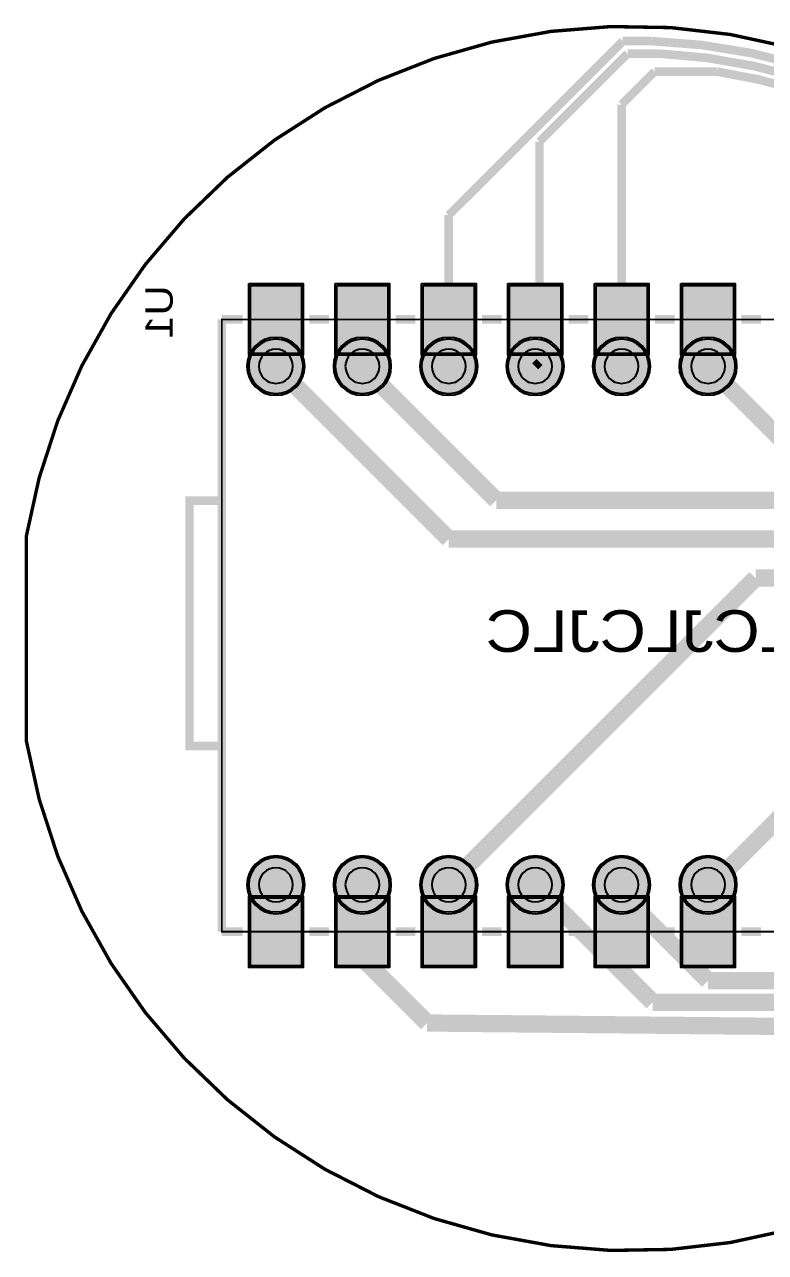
# Model space of a CAD drawing. Header units: millimetres. Extents: x -49.3 to 49.3, y -18 to 21.4.
# Drawn here: x -49.3 to -27.52, y -18.05 to 18.05 of the extents above; entities that cross this region are included whole.
import ezdxf
from ezdxf.enums import TextEntityAlignment as Align

# ---------------------------------------------------------------- set-up
doc = ezdxf.new("R2010")
doc.units = ezdxf.units.MM
doc.header["$MEASUREMENT"] = 0
for name, color, linetype, true_color in [('Board-Outline-Layer', 7, 'Continuous', 0xff00ff), ('Bottom-Layer', 7, 'Continuous', 0x0000ff), ('Bottom-Paste-Mask-Layer', 7, 'Continuous', 0x800000), ('Bottom-Silkscreen-Layer', 7, 'Continuous', 0x66cc33), ('Bottom-Solder-Mask-Layer', 7, 'Continuous', 0xaa00ff), ('Component-Shape-Layer', 7, 'Continuous', 0x00cccc), ('Hole-Layer', 7, 'Continuous', 0x222222), ('Multi-Layer', 7, 'Continuous', 0xc0c0c0), ('Top-Layer', 7, 'Continuous', 0xff0000), ('Top-Paste-Mask-Layer', 7, 'Continuous', 0x808080), ('Top-Solder-Mask-Layer', 7, 'Continuous', 0x800080)]:
    doc.layers.add(name, color=color, linetype=linetype, true_color=true_color)
doc.styles.get("Standard").update_dxf_attribs({"font": 'arial.ttf'})

msp = doc.modelspace()

# ---------------------------------------------------------------- hatches: boundary and pattern name
at = {"layer": 'Bottom-Layer'}
for points in [[(-42.66, 10.381), (-41.16, 10.381), (-41.16, 8.381), (-42.66, 8.381)], [(-40.12, 10.381), (-38.62, 10.381), (-38.62, 8.381), (-40.12, 8.381)], [(-37.58, 10.381), (-36.08, 10.381), (-36.08, 8.381), (-37.58, 8.381)], [(-35.04, 10.381), (-33.54, 10.381), (-33.54, 8.381), (-35.04, 8.381)], [(-32.5, 10.381), (-31, 10.381), (-31, 8.381), (-32.5, 8.381)], [(-29.96, 10.381), (-28.46, 10.381), (-28.46, 8.381), (-29.96, 8.381)], [(-42.71, 8.001, 1), (-41.11, 8.001, 1)], [(-40.17, 8.001, 1), (-38.57, 8.001, 1)], [(-37.63, 8.001, 1), (-36.03, 8.001, 1)], [(-35.09, 8.001, 1), (-33.49, 8.001, 1)], [(-32.55, 8.001, 1), (-30.95, 8.001, 1)], [(-30.01, 8.001, 1), (-28.41, 8.001, 1)], [(-42.71, -7.239, 1), (-41.11, -7.239, 1)], [(-40.17, -7.239, 1), (-38.57, -7.239, 1)], [(-37.63, -7.239, 1), (-36.03, -7.239, 1)], [(-35.09, -7.239, 1), (-33.49, -7.239, 1)], [(-32.55, -7.239, 1), (-30.95, -7.239, 1)], [(-30.01, -7.239, 1), (-28.41, -7.239, 1)], [(-42.66, -7.619), (-41.16, -7.619), (-41.16, -9.619), (-42.66, -9.619)], [(-40.12, -7.619), (-38.62, -7.619), (-38.62, -9.619), (-40.12, -9.619)], [(-37.58, -7.619), (-36.08, -7.619), (-36.08, -9.619), (-37.58, -9.619)], [(-35.04, -7.619), (-33.54, -7.619), (-33.54, -9.619), (-35.04, -9.619)], [(-32.5, -7.619), (-31, -7.619), (-31, -9.619), (-32.5, -9.619)], [(-29.96, -7.619), (-28.46, -7.619), (-28.46, -9.619), (-29.96, -9.619)]]:
    msp.add_hatch(color=256, dxfattribs=at).paths.add_polyline_path(points)
at = {"layer": 'Bottom-Paste-Mask-Layer'}
for points in [[(-42.66, 10.381), (-41.16, 10.381), (-41.16, 8.381), (-42.66, 8.381)], [(-40.12, 10.381), (-38.62, 10.381), (-38.62, 8.381), (-40.12, 8.381)], [(-37.58, 10.381), (-36.08, 10.381), (-36.08, 8.381), (-37.58, 8.381)], [(-35.04, 10.381), (-33.54, 10.381), (-33.54, 8.381), (-35.04, 8.381)], [(-32.5, 10.381), (-31, 10.381), (-31, 8.381), (-32.5, 8.381)], [(-29.96, 10.381), (-28.46, 10.381), (-28.46, 8.381), (-29.96, 8.381)], [(-42.71, 8.001, 1), (-41.11, 8.001, 1)], [(-40.17, 8.001, 1), (-38.57, 8.001, 1)], [(-37.63, 8.001, 1), (-36.03, 8.001, 1)], [(-35.09, 8.001, 1), (-33.49, 8.001, 1)], [(-32.55, 8.001, 1), (-30.95, 8.001, 1)], [(-30.01, 8.001, 1), (-28.41, 8.001, 1)], [(-42.71, -7.239, 1), (-41.11, -7.239, 1)], [(-40.17, -7.239, 1), (-38.57, -7.239, 1)], [(-37.63, -7.239, 1), (-36.03, -7.239, 1)], [(-35.09, -7.239, 1), (-33.49, -7.239, 1)], [(-32.55, -7.239, 1), (-30.95, -7.239, 1)], [(-30.01, -7.239, 1), (-28.41, -7.239, 1)], [(-42.66, -7.619), (-41.16, -7.619), (-41.16, -9.619), (-42.66, -9.619)], [(-40.12, -7.619), (-38.62, -7.619), (-38.62, -9.619), (-40.12, -9.619)], [(-37.58, -7.619), (-36.08, -7.619), (-36.08, -9.619), (-37.58, -9.619)], [(-35.04, -7.619), (-33.54, -7.619), (-33.54, -9.619), (-35.04, -9.619)], [(-32.5, -7.619), (-31, -7.619), (-31, -9.619), (-32.5, -9.619)], [(-29.96, -7.619), (-28.46, -7.619), (-28.46, -9.619), (-29.96, -9.619)]]:
    msp.add_hatch(color=256, dxfattribs=at).paths.add_polyline_path(points)
at = {"layer": 'Bottom-Solder-Mask-Layer'}
for points in [[(-42.711, 10.432), (-41.109, 10.432), (-41.109, 8.33), (-42.711, 8.33)], [(-40.171, 10.432), (-38.569, 10.432), (-38.569, 8.33), (-40.171, 8.33)], [(-37.631, 10.432), (-36.029, 10.432), (-36.029, 8.33), (-37.631, 8.33)], [(-35.091, 10.432), (-33.489, 10.432), (-33.489, 8.33), (-35.091, 8.33)], [(-32.551, 10.432), (-30.949, 10.432), (-30.949, 8.33), (-32.551, 8.33)], [(-30.011, 10.432), (-28.409, 10.432), (-28.409, 8.33), (-30.011, 8.33)], [(-42.761, 8.001, 1), (-41.059, 8.001, 1)], [(-40.221, 8.001, 1), (-38.519, 8.001, 1)], [(-37.681, 8.001, 1), (-35.979, 8.001, 1)], [(-35.141, 8.001, 1), (-33.439, 8.001, 1)], [(-32.601, 8.001, 1), (-30.899, 8.001, 1)], [(-30.061, 8.001, 1), (-28.359, 8.001, 1)], [(-42.761, -7.239, 1), (-41.059, -7.239, 1)], [(-40.221, -7.239, 1), (-38.519, -7.239, 1)], [(-37.681, -7.239, 1), (-35.979, -7.239, 1)], [(-35.141, -7.239, 1), (-33.439, -7.239, 1)], [(-32.601, -7.239, 1), (-30.899, -7.239, 1)], [(-30.061, -7.239, 1), (-28.359, -7.239, 1)], [(-42.711, -7.568), (-41.109, -7.568), (-41.109, -9.67), (-42.711, -9.67)], [(-40.171, -7.568), (-38.569, -7.568), (-38.569, -9.67), (-40.171, -9.67)], [(-37.631, -7.568), (-36.029, -7.568), (-36.029, -9.67), (-37.631, -9.67)], [(-35.091, -7.568), (-33.489, -7.568), (-33.489, -9.67), (-35.091, -9.67)], [(-32.551, -7.568), (-30.949, -7.568), (-30.949, -9.67), (-32.551, -9.67)], [(-30.011, -7.568), (-28.409, -7.568), (-28.409, -9.67), (-30.011, -9.67)]]:
    msp.add_hatch(color=256, dxfattribs=at).paths.add_polyline_path(points)
at = {"layer": 'Hole-Layer'}
for points in [[(-42.41, 8.001, 1), (-41.41, 8.001, 1)], [(-39.87, 8.001, 1), (-38.87, 8.001, 1)], [(-37.33, 8.001, 1), (-36.33, 8.001, 1)], [(-34.79, 8.001, 1), (-33.79, 8.001, 1)], [(-32.25, 8.001, 1), (-31.25, 8.001, 1)], [(-29.71, 8.001, 1), (-28.71, 8.001, 1)], [(-42.41, -7.239, 1), (-41.41, -7.239, 1)], [(-39.87, -7.239, 1), (-38.87, -7.239, 1)], [(-37.33, -7.239, 1), (-36.33, -7.239, 1)], [(-34.79, -7.239, 1), (-33.79, -7.239, 1)], [(-32.25, -7.239, 1), (-31.25, -7.239, 1)], [(-29.71, -7.239, 1), (-28.71, -7.239, 1)]]:
    msp.add_hatch(color=256, dxfattribs=at).paths.add_polyline_path(points)
at = {"layer": 'Multi-Layer'}
for points in [[(-42.71, 8.001, 1), (-41.11, 8.001, 1)], [(-42.71, 8.001, 1), (-41.11, 8.001, 1)], [(-42.71, 8.001, 1), (-41.11, 8.001, 1)], [(-40.17, 8.001, 1), (-38.57, 8.001, 1)], [(-40.17, 8.001, 1), (-38.57, 8.001, 1)], [(-40.17, 8.001, 1), (-38.57, 8.001, 1)], [(-37.63, 8.001, 1), (-36.03, 8.001, 1)], [(-37.63, 8.001, 1), (-36.03, 8.001, 1)], [(-37.63, 8.001, 1), (-36.03, 8.001, 1)], [(-35.09, 8.001, 1), (-33.49, 8.001, 1)], [(-35.09, 8.001, 1), (-33.49, 8.001, 1)], [(-35.09, 8.001, 1), (-33.49, 8.001, 1)], [(-32.55, 8.001, 1), (-30.95, 8.001, 1)], [(-32.55, 8.001, 1), (-30.95, 8.001, 1)], [(-32.55, 8.001, 1), (-30.95, 8.001, 1)], [(-30.01, 8.001, 1), (-28.41, 8.001, 1)], [(-30.01, 8.001, 1), (-28.41, 8.001, 1)], [(-30.01, 8.001, 1), (-28.41, 8.001, 1)], [(-42.71, -7.239, 1), (-41.11, -7.239, 1)], [(-42.71, -7.239, 1), (-41.11, -7.239, 1)], [(-42.71, -7.239, 1), (-41.11, -7.239, 1)], [(-40.17, -7.239, 1), (-38.57, -7.239, 1)], [(-40.17, -7.239, 1), (-38.57, -7.239, 1)], [(-40.17, -7.239, 1), (-38.57, -7.239, 1)], [(-37.63, -7.239, 1), (-36.03, -7.239, 1)], [(-37.63, -7.239, 1), (-36.03, -7.239, 1)], [(-37.63, -7.239, 1), (-36.03, -7.239, 1)], [(-35.09, -7.239, 1), (-33.49, -7.239, 1)], [(-35.09, -7.239, 1), (-33.49, -7.239, 1)], [(-35.09, -7.239, 1), (-33.49, -7.239, 1)], [(-32.55, -7.239, 1), (-30.95, -7.239, 1)], [(-32.55, -7.239, 1), (-30.95, -7.239, 1)], [(-32.55, -7.239, 1), (-30.95, -7.239, 1)], [(-30.01, -7.239, 1), (-28.41, -7.239, 1)], [(-30.01, -7.239, 1), (-28.41, -7.239, 1)], [(-30.01, -7.239, 1), (-28.41, -7.239, 1)]]:
    msp.add_hatch(color=256, dxfattribs=at).paths.add_polyline_path(points)
at = {"layer": 'Top-Layer'}
for points in [[(-42.71, 8.001, 1), (-41.11, 8.001, 1)], [(-40.17, 8.001, 1), (-38.57, 8.001, 1)], [(-37.63, 8.001, 1), (-36.03, 8.001, 1)], [(-35.09, 8.001, 1), (-33.49, 8.001, 1)], [(-32.55, 8.001, 1), (-30.95, 8.001, 1)], [(-30.01, 8.001, 1), (-28.41, 8.001, 1)], [(-42.71, -7.239, 1), (-41.11, -7.239, 1)], [(-40.17, -7.239, 1), (-38.57, -7.239, 1)], [(-37.63, -7.239, 1), (-36.03, -7.239, 1)], [(-35.09, -7.239, 1), (-33.49, -7.239, 1)], [(-32.55, -7.239, 1), (-30.95, -7.239, 1)], [(-30.01, -7.239, 1), (-28.41, -7.239, 1)]]:
    msp.add_hatch(color=256, dxfattribs=at).paths.add_polyline_path(points)
at = {"layer": 'Top-Paste-Mask-Layer'}
for points in [[(-42.71, 8.001, 1), (-41.11, 8.001, 1)], [(-40.17, 8.001, 1), (-38.57, 8.001, 1)], [(-37.63, 8.001, 1), (-36.03, 8.001, 1)], [(-35.09, 8.001, 1), (-33.49, 8.001, 1)], [(-32.55, 8.001, 1), (-30.95, 8.001, 1)], [(-30.01, 8.001, 1), (-28.41, 8.001, 1)], [(-42.71, -7.239, 1), (-41.11, -7.239, 1)], [(-40.17, -7.239, 1), (-38.57, -7.239, 1)], [(-37.63, -7.239, 1), (-36.03, -7.239, 1)], [(-35.09, -7.239, 1), (-33.49, -7.239, 1)], [(-32.55, -7.239, 1), (-30.95, -7.239, 1)], [(-30.01, -7.239, 1), (-28.41, -7.239, 1)]]:
    msp.add_hatch(color=256, dxfattribs=at).paths.add_polyline_path(points)
at = {"layer": 'Top-Solder-Mask-Layer'}
for points in [[(-42.761, 8.001, 1), (-41.059, 8.001, 1)], [(-40.221, 8.001, 1), (-38.519, 8.001, 1)], [(-37.681, 8.001, 1), (-35.979, 8.001, 1)], [(-35.141, 8.001, 1), (-33.439, 8.001, 1)], [(-32.601, 8.001, 1), (-30.899, 8.001, 1)], [(-30.061, 8.001, 1), (-28.359, 8.001, 1)], [(-42.761, -7.239, 1), (-41.059, -7.239, 1)], [(-40.221, -7.239, 1), (-38.519, -7.239, 1)], [(-37.681, -7.239, 1), (-35.979, -7.239, 1)], [(-35.141, -7.239, 1), (-33.439, -7.239, 1)], [(-32.601, -7.239, 1), (-30.899, -7.239, 1)], [(-30.061, -7.239, 1), (-28.359, -7.239, 1)]]:
    msp.add_hatch(color=256, dxfattribs=at).paths.add_polyline_path(points)

# ---------------------------------------------------------------- linework, layer by layer
at = {"layer": 'Board-Outline-Layer', "const_width": 0.1}
for points in [[(-23.537, 16.143, 0.502), (-49.248, 3)], [(-49.248, -3, 0.502), (-23.537, -16.143)]]:
    msp.add_lwpolyline(points, format="xyb", dxfattribs=at)
msp.add_lwpolyline([(-49.248, 3), (-49.248, -3)], dxfattribs=at)
at = {"layer": 'Bottom-Layer'}
for points in [[(-42.66, 10.381), (-41.16, 10.381), (-41.16, 8.381), (-42.66, 8.381)], [(-40.12, 10.381), (-38.62, 10.381), (-38.62, 8.381), (-40.12, 8.381)], [(-37.58, 10.381), (-36.08, 10.381), (-36.08, 8.381), (-37.58, 8.381)], [(-35.04, 10.381), (-33.54, 10.381), (-33.54, 8.381), (-35.04, 8.381)], [(-32.5, 10.381), (-31, 10.381), (-31, 8.381), (-32.5, 8.381)], [(-29.96, 10.381), (-28.46, 10.381), (-28.46, 8.381), (-29.96, 8.381)], [(-42.66, -7.619), (-41.16, -7.619), (-41.16, -9.619), (-42.66, -9.619)], [(-40.12, -7.619), (-38.62, -7.619), (-38.62, -9.619), (-40.12, -9.619)], [(-37.58, -7.619), (-36.08, -7.619), (-36.08, -9.619), (-37.58, -9.619)], [(-35.04, -7.619), (-33.54, -7.619), (-33.54, -9.619), (-35.04, -9.619)], [(-32.5, -7.619), (-31, -7.619), (-31, -9.619), (-32.5, -9.619)], [(-29.96, -7.619), (-28.46, -7.619), (-28.46, -9.619), (-29.96, -9.619)]]:
    msp.add_lwpolyline(points, close=True, dxfattribs=at)
for points in [[(-42.71, 8.001, 1), (-41.11, 8.001), (-41.11, 8.001, 1), (-42.71, 8.001)], [(-40.17, 8.001, 1), (-38.57, 8.001), (-38.57, 8.001, 1), (-40.17, 8.001)], [(-37.63, 8.001, 1), (-36.03, 8.001), (-36.03, 8.001, 1), (-37.63, 8.001)], [(-35.09, 8.001, 1), (-33.49, 8.001), (-33.49, 8.001, 1), (-35.09, 8.001)], [(-32.55, 8.001, 1), (-30.95, 8.001), (-30.95, 8.001, 1), (-32.55, 8.001)], [(-42.71, -7.239, 1), (-41.11, -7.239), (-41.11, -7.239, 1), (-42.71, -7.239)], [(-40.17, -7.239, 1), (-38.57, -7.239), (-38.57, -7.239, 1), (-40.17, -7.239)], [(-37.63, -7.239, 1), (-36.03, -7.239), (-36.03, -7.239, 1), (-37.63, -7.239)], [(-35.09, -7.239, 1), (-33.49, -7.239), (-33.49, -7.239, 1), (-35.09, -7.239)], [(-32.55, -7.239, 1), (-30.95, -7.239), (-30.95, -7.239, 1), (-32.55, -7.239)]]:
    msp.add_lwpolyline(points, format="xyb", dxfattribs=at)
for points in [[(-30.01, 8.001, 1), (-28.41, 8.001, 1)], [(-30.01, -7.239, 1), (-28.41, -7.239, 1)]]:
    msp.add_lwpolyline(points, format="xyb", close=True, dxfattribs=at)
at = {"layer": 'Bottom-Layer', "const_width": 0.508}
msp.add_lwpolyline([(-29.21, 8.001), (-14.732, -6.477)], dxfattribs=at)
at = {"layer": 'Bottom-Paste-Mask-Layer'}
for points in [[(-42.66, 10.381), (-41.16, 10.381), (-41.16, 8.381), (-42.66, 8.381)], [(-40.12, 10.381), (-38.62, 10.381), (-38.62, 8.381), (-40.12, 8.381)], [(-37.58, 10.381), (-36.08, 10.381), (-36.08, 8.381), (-37.58, 8.381)], [(-35.04, 10.381), (-33.54, 10.381), (-33.54, 8.381), (-35.04, 8.381)], [(-32.5, 10.381), (-31, 10.381), (-31, 8.381), (-32.5, 8.381)], [(-29.96, 10.381), (-28.46, 10.381), (-28.46, 8.381), (-29.96, 8.381)], [(-42.66, -7.619), (-41.16, -7.619), (-41.16, -9.619), (-42.66, -9.619)], [(-40.12, -7.619), (-38.62, -7.619), (-38.62, -9.619), (-40.12, -9.619)], [(-37.58, -7.619), (-36.08, -7.619), (-36.08, -9.619), (-37.58, -9.619)], [(-35.04, -7.619), (-33.54, -7.619), (-33.54, -9.619), (-35.04, -9.619)], [(-32.5, -7.619), (-31, -7.619), (-31, -9.619), (-32.5, -9.619)], [(-29.96, -7.619), (-28.46, -7.619), (-28.46, -9.619), (-29.96, -9.619)]]:
    msp.add_lwpolyline(points, close=True, dxfattribs=at)
for points in [[(-42.71, 8.001, 1), (-41.11, 8.001), (-41.11, 8.001, 1), (-42.71, 8.001)], [(-40.17, 8.001, 1), (-38.57, 8.001), (-38.57, 8.001, 1), (-40.17, 8.001)], [(-37.63, 8.001, 1), (-36.03, 8.001), (-36.03, 8.001, 1), (-37.63, 8.001)], [(-35.09, 8.001, 1), (-33.49, 8.001), (-33.49, 8.001, 1), (-35.09, 8.001)], [(-32.55, 8.001, 1), (-30.95, 8.001), (-30.95, 8.001, 1), (-32.55, 8.001)], [(-42.71, -7.239, 1), (-41.11, -7.239), (-41.11, -7.239, 1), (-42.71, -7.239)], [(-40.17, -7.239, 1), (-38.57, -7.239), (-38.57, -7.239, 1), (-40.17, -7.239)], [(-37.63, -7.239, 1), (-36.03, -7.239), (-36.03, -7.239, 1), (-37.63, -7.239)], [(-35.09, -7.239, 1), (-33.49, -7.239), (-33.49, -7.239, 1), (-35.09, -7.239)], [(-32.55, -7.239, 1), (-30.95, -7.239), (-30.95, -7.239, 1), (-32.55, -7.239)]]:
    msp.add_lwpolyline(points, format="xyb", dxfattribs=at)
for points in [[(-30.01, 8.001, 1), (-28.41, 8.001, 1)], [(-30.01, -7.239, 1), (-28.41, -7.239, 1)]]:
    msp.add_lwpolyline(points, format="xyb", close=True, dxfattribs=at)
at = {"layer": 'Bottom-Silkscreen-Layer', "const_width": 0.254}
for points in [[(-43.5, 9.381), (-43.5, -8.619)], [(-42.891, 9.381), (-43.5, 9.381)], [(-43.5, 9.381), (-43.5, -8.619)], [(-42.891, 9.381), (-43.5, 9.381)], [(-40.351, 9.381), (-40.929, 9.381)], [(-40.351, 9.381), (-40.929, 9.381)], [(-37.811, 9.381), (-38.389, 9.381)], [(-37.811, 9.381), (-38.389, 9.381)], [(-35.271, 9.381), (-35.849, 9.381)], [(-35.271, 9.381), (-35.849, 9.381)], [(-32.731, 9.381), (-33.309, 9.381)], [(-32.731, 9.381), (-33.309, 9.381)], [(-30.191, 9.381), (-30.769, 9.381)], [(-30.191, 9.381), (-30.769, 9.381)], [(-27.651, 9.381), (-28.229, 9.381)], [(-27.651, 9.381), (-28.229, 9.381)], [(-43.5, 4.05), (-44.45, 4.05), (-44.45, -3.159), (-43.5, -3.159)], [(-43.5, 4.05), (-44.45, 4.05), (-44.45, -3.159), (-43.5, -3.159)], [(-43.5, -8.619), (-42.891, -8.619)], [(-43.5, -8.619), (-42.891, -8.619)], [(-40.929, -8.619), (-40.351, -8.619)], [(-40.929, -8.619), (-40.351, -8.619)], [(-38.389, -8.619), (-37.811, -8.619)], [(-38.389, -8.619), (-37.811, -8.619)], [(-35.849, -8.619), (-35.271, -8.619)], [(-35.849, -8.619), (-35.271, -8.619)], [(-33.309, -8.619), (-32.731, -8.619)], [(-33.309, -8.619), (-32.731, -8.619)], [(-30.769, -8.619), (-30.191, -8.619)], [(-30.769, -8.619), (-30.191, -8.619)], [(-28.229, -8.619), (-27.651, -8.619)], [(-28.229, -8.619), (-27.651, -8.619)]]:
    msp.add_lwpolyline(points, dxfattribs=at)
at = {"layer": 'Bottom-Solder-Mask-Layer'}
for points in [[(-42.711, 10.432), (-41.109, 10.432), (-41.109, 8.33), (-42.711, 8.33)], [(-40.171, 10.432), (-38.569, 10.432), (-38.569, 8.33), (-40.171, 8.33)], [(-37.631, 10.432), (-36.029, 10.432), (-36.029, 8.33), (-37.631, 8.33)], [(-35.091, 10.432), (-33.489, 10.432), (-33.489, 8.33), (-35.091, 8.33)], [(-32.551, 10.432), (-30.949, 10.432), (-30.949, 8.33), (-32.551, 8.33)], [(-30.011, 10.432), (-28.409, 10.432), (-28.409, 8.33), (-30.011, 8.33)], [(-42.711, -7.568), (-41.109, -7.568), (-41.109, -9.67), (-42.711, -9.67)], [(-40.171, -7.568), (-38.569, -7.568), (-38.569, -9.67), (-40.171, -9.67)], [(-37.631, -7.568), (-36.029, -7.568), (-36.029, -9.67), (-37.631, -9.67)], [(-35.091, -7.568), (-33.489, -7.568), (-33.489, -9.67), (-35.091, -9.67)], [(-32.551, -7.568), (-30.949, -7.568), (-30.949, -9.67), (-32.551, -9.67)], [(-30.011, -7.568), (-28.409, -7.568), (-28.409, -9.67), (-30.011, -9.67)]]:
    msp.add_lwpolyline(points, close=True, dxfattribs=at)
for points in [[(-42.761, 8.001, 1), (-41.059, 8.001, 1)], [(-40.221, 8.001, 1), (-38.519, 8.001, 1)], [(-37.681, 8.001, 1), (-35.979, 8.001, 1)], [(-35.141, 8.001, 1), (-33.439, 8.001, 1)], [(-32.601, 8.001, 1), (-30.899, 8.001, 1)], [(-42.761, -7.239, 1), (-41.059, -7.239, 1)], [(-40.221, -7.239, 1), (-38.519, -7.239, 1)], [(-37.681, -7.239, 1), (-35.979, -7.239, 1)], [(-35.141, -7.239, 1), (-33.439, -7.239, 1)], [(-32.601, -7.239, 1), (-30.899, -7.239, 1)]]:
    msp.add_lwpolyline(points, format="xyb", close=True, dxfattribs=at)
for points in [[(-30.061, 8.001, 1), (-28.359, 8.001), (-28.359, 8.001, 1), (-30.061, 8.001)], [(-30.061, -7.239, 1), (-28.359, -7.239), (-28.359, -7.239, 1), (-30.061, -7.239)]]:
    msp.add_lwpolyline(points, format="xyb", dxfattribs=at)
at = {"layer": 'Component-Shape-Layer', "const_width": 0.0508}
msp.add_lwpolyline([(-20, 9.381), (-20, -8.619), (-43.5, -8.619), (-43.5, 9.381)], close=True, dxfattribs=at)
msp.add_lwpolyline([(-20, 9.381), (-20, -8.619), (-43.5, -8.619), (-43.5, 9.381)], close=True, dxfattribs=at)
at = {"layer": 'Hole-Layer'}
for points in [[(-42.41, 8.001, 1), (-41.41, 8.001, 1)], [(-39.87, 8.001, 1), (-38.87, 8.001, 1)], [(-37.33, 8.001, 1), (-36.33, 8.001, 1)], [(-34.79, 8.001, 1), (-33.79, 8.001, 1)], [(-32.25, 8.001, 1), (-31.25, 8.001, 1)], [(-29.71, 8.001, 1), (-28.71, 8.001, 1)], [(-42.41, -7.239, 1), (-41.41, -7.239, 1)], [(-39.87, -7.239, 1), (-38.87, -7.239, 1)], [(-37.33, -7.239, 1), (-36.33, -7.239, 1)], [(-34.79, -7.239, 1), (-33.79, -7.239, 1)], [(-32.25, -7.239, 1), (-31.25, -7.239, 1)], [(-29.71, -7.239, 1), (-28.71, -7.239, 1)]]:
    msp.add_lwpolyline(points, format="xyb", close=True, dxfattribs=at)
at = {"layer": 'Multi-Layer'}
for points in [[(-42.71, 8.001, 1), (-41.11, 8.001), (-41.11, 8.001, 1), (-42.71, 8.001)], [(-42.71, 8.001, 1), (-41.11, 8.001), (-41.11, 8.001, 1), (-42.71, 8.001)], [(-42.71, 8.001, 1), (-41.11, 8.001), (-41.11, 8.001, 1), (-42.71, 8.001)], [(-40.17, 8.001, 1), (-38.57, 8.001), (-38.57, 8.001, 1), (-40.17, 8.001)], [(-40.17, 8.001, 1), (-38.57, 8.001), (-38.57, 8.001, 1), (-40.17, 8.001)], [(-40.17, 8.001, 1), (-38.57, 8.001), (-38.57, 8.001, 1), (-40.17, 8.001)], [(-37.63, 8.001, 1), (-36.03, 8.001), (-36.03, 8.001, 1), (-37.63, 8.001)], [(-37.63, 8.001, 1), (-36.03, 8.001), (-36.03, 8.001, 1), (-37.63, 8.001)], [(-37.63, 8.001, 1), (-36.03, 8.001), (-36.03, 8.001, 1), (-37.63, 8.001)], [(-35.09, 8.001, 1), (-33.49, 8.001), (-33.49, 8.001, 1), (-35.09, 8.001)], [(-35.09, 8.001, 1), (-33.49, 8.001), (-33.49, 8.001, 1), (-35.09, 8.001)], [(-35.09, 8.001, 1), (-33.49, 8.001), (-33.49, 8.001, 1), (-35.09, 8.001)], [(-32.55, 8.001, 1), (-30.95, 8.001), (-30.95, 8.001, 1), (-32.55, 8.001)], [(-32.55, 8.001, 1), (-30.95, 8.001), (-30.95, 8.001, 1), (-32.55, 8.001)], [(-32.55, 8.001, 1), (-30.95, 8.001), (-30.95, 8.001, 1), (-32.55, 8.001)], [(-42.71, -7.239, 1), (-41.11, -7.239), (-41.11, -7.239, 1), (-42.71, -7.239)], [(-42.71, -7.239, 1), (-41.11, -7.239), (-41.11, -7.239, 1), (-42.71, -7.239)], [(-42.71, -7.239, 1), (-41.11, -7.239), (-41.11, -7.239, 1), (-42.71, -7.239)], [(-40.17, -7.239, 1), (-38.57, -7.239), (-38.57, -7.239, 1), (-40.17, -7.239)], [(-40.17, -7.239, 1), (-38.57, -7.239), (-38.57, -7.239, 1), (-40.17, -7.239)], [(-40.17, -7.239, 1), (-38.57, -7.239), (-38.57, -7.239, 1), (-40.17, -7.239)], [(-37.63, -7.239, 1), (-36.03, -7.239), (-36.03, -7.239, 1), (-37.63, -7.239)], [(-37.63, -7.239, 1), (-36.03, -7.239), (-36.03, -7.239, 1), (-37.63, -7.239)], [(-37.63, -7.239, 1), (-36.03, -7.239), (-36.03, -7.239, 1), (-37.63, -7.239)], [(-35.09, -7.239, 1), (-33.49, -7.239), (-33.49, -7.239, 1), (-35.09, -7.239)], [(-35.09, -7.239, 1), (-33.49, -7.239), (-33.49, -7.239, 1), (-35.09, -7.239)], [(-35.09, -7.239, 1), (-33.49, -7.239), (-33.49, -7.239, 1), (-35.09, -7.239)], [(-32.55, -7.239, 1), (-30.95, -7.239), (-30.95, -7.239, 1), (-32.55, -7.239)], [(-32.55, -7.239, 1), (-30.95, -7.239), (-30.95, -7.239, 1), (-32.55, -7.239)], [(-32.55, -7.239, 1), (-30.95, -7.239), (-30.95, -7.239, 1), (-32.55, -7.239)]]:
    msp.add_lwpolyline(points, format="xyb", dxfattribs=at)
for points in [[(-30.01, 8.001, 1), (-28.41, 8.001, 1)], [(-30.01, 8.001, 1), (-28.41, 8.001, 1)], [(-30.01, 8.001, 1), (-28.41, 8.001, 1)], [(-30.01, -7.239, 1), (-28.41, -7.239, 1)], [(-30.01, -7.239, 1), (-28.41, -7.239, 1)], [(-30.01, -7.239, 1), (-28.41, -7.239, 1)]]:
    msp.add_lwpolyline(points, format="xyb", close=True, dxfattribs=at)
at = {"layer": 'Top-Layer'}
for points, const_width in [([(-36.83, 12.446), (-31.714, 17.562)], 0.254), ([(-31.714, 17.562), (-30.873, 17.562)], 0.254), ([(-34.163, 14.605), (-31.574, 17.194)], 0.254), ([(-31.574, 17.194), (-30.611, 17.194)], 0.254), ([(-31.75, 15.695), (-30.779, 16.666)], 0.254), ([(-30.779, 16.666), (-28.945, 16.666)], 0.254), ([(-31.75, 8.001), (-31.75, 15.695)], 0.254), ([(-34.163, 8.128), (-34.163, 14.605)], 0.254), ([(-36.83, 8.001), (-36.83, 12.446)], 0.254), ([(-41.91, 8.001), (-36.83, 2.921)], 0.508), ([(-39.37, 8.001), (-35.433, 4.064)], 0.508), ([(-34.29, 8.001), (-34.163, 8.128)], 0.254), ([(-17.907, 4.064), (-35.433, 4.064)], 0.508), ([(-36.83, 2.921), (-17.907, 2.921)], 0.508), ([(-27.813, 1.778), (-36.83, -7.239)], 0.508), ([(-13.97, 1.778), (-27.813, 1.778)], 0.508), ([(-29.083, -7.239), (-22.479, -0.635)], 0.508), ([(-39.37, -9.398), (-39.37, -7.239)], 0.508), ([(-34.29, -7.239), (-30.836, -10.693)], 0.508), ([(-31.75, -7.518), (-31.75, -7.239)], 0.508), ([(-29.21, -7.239), (-29.083, -7.239)], 0.508), ([(-29.21, -10.058), (-31.75, -7.518)], 0.508), ([(-37.465, -11.303), (-39.37, -9.398)], 0.508), ([(-14.953, -10.058), (-29.21, -10.058)], 0.508), ([(-30.836, -10.693), (-13.201, -10.693)], 0.508), ([(-11.065, -11.557), (-37.465, -11.303)], 0.508)]:
    msp.add_lwpolyline(points, dxfattribs=dict(at, const_width=const_width))
at = {"layer": 'Top-Layer', "const_width": 0.254}
for points in [[(-23.746, 15.77, 0.106), (-30.873, 17.562)], [(-23.956, 15.476, 0.101), (-30.611, 17.194)], [(-24.209, 15.203, 0.074), (-28.945, 16.666)]]:
    msp.add_lwpolyline(points, format="xyb", dxfattribs=at)
at = {"layer": 'Top-Layer'}
for points in [[(-42.71, 8.001, 1), (-41.11, 8.001), (-41.11, 8.001, 1), (-42.71, 8.001)], [(-40.17, 8.001, 1), (-38.57, 8.001), (-38.57, 8.001, 1), (-40.17, 8.001)], [(-37.63, 8.001, 1), (-36.03, 8.001), (-36.03, 8.001, 1), (-37.63, 8.001)], [(-35.09, 8.001, 1), (-33.49, 8.001), (-33.49, 8.001, 1), (-35.09, 8.001)], [(-32.55, 8.001, 1), (-30.95, 8.001), (-30.95, 8.001, 1), (-32.55, 8.001)], [(-42.71, -7.239, 1), (-41.11, -7.239), (-41.11, -7.239, 1), (-42.71, -7.239)], [(-40.17, -7.239, 1), (-38.57, -7.239), (-38.57, -7.239, 1), (-40.17, -7.239)], [(-37.63, -7.239, 1), (-36.03, -7.239), (-36.03, -7.239, 1), (-37.63, -7.239)], [(-35.09, -7.239, 1), (-33.49, -7.239), (-33.49, -7.239, 1), (-35.09, -7.239)], [(-32.55, -7.239, 1), (-30.95, -7.239), (-30.95, -7.239, 1), (-32.55, -7.239)]]:
    msp.add_lwpolyline(points, format="xyb", dxfattribs=at)
for points in [[(-30.01, 8.001, 1), (-28.41, 8.001, 1)], [(-30.01, -7.239, 1), (-28.41, -7.239, 1)]]:
    msp.add_lwpolyline(points, format="xyb", close=True, dxfattribs=at)
at = {"layer": 'Top-Paste-Mask-Layer'}
for points in [[(-42.71, 8.001, 1), (-41.11, 8.001), (-41.11, 8.001, 1), (-42.71, 8.001)], [(-40.17, 8.001, 1), (-38.57, 8.001), (-38.57, 8.001, 1), (-40.17, 8.001)], [(-37.63, 8.001, 1), (-36.03, 8.001), (-36.03, 8.001, 1), (-37.63, 8.001)], [(-35.09, 8.001, 1), (-33.49, 8.001), (-33.49, 8.001, 1), (-35.09, 8.001)], [(-32.55, 8.001, 1), (-30.95, 8.001), (-30.95, 8.001, 1), (-32.55, 8.001)], [(-42.71, -7.239, 1), (-41.11, -7.239), (-41.11, -7.239, 1), (-42.71, -7.239)], [(-40.17, -7.239, 1), (-38.57, -7.239), (-38.57, -7.239, 1), (-40.17, -7.239)], [(-37.63, -7.239, 1), (-36.03, -7.239), (-36.03, -7.239, 1), (-37.63, -7.239)], [(-35.09, -7.239, 1), (-33.49, -7.239), (-33.49, -7.239, 1), (-35.09, -7.239)], [(-32.55, -7.239, 1), (-30.95, -7.239), (-30.95, -7.239, 1), (-32.55, -7.239)]]:
    msp.add_lwpolyline(points, format="xyb", dxfattribs=at)
for points in [[(-30.01, 8.001, 1), (-28.41, 8.001, 1)], [(-30.01, -7.239, 1), (-28.41, -7.239, 1)]]:
    msp.add_lwpolyline(points, format="xyb", close=True, dxfattribs=at)
at = {"layer": 'Top-Solder-Mask-Layer'}
for points in [[(-42.761, 8.001, 1), (-41.059, 8.001, 1)], [(-40.221, 8.001, 1), (-38.519, 8.001, 1)], [(-37.681, 8.001, 1), (-35.979, 8.001, 1)], [(-35.141, 8.001, 1), (-33.439, 8.001, 1)], [(-32.601, 8.001, 1), (-30.899, 8.001, 1)], [(-42.761, -7.239, 1), (-41.059, -7.239, 1)], [(-40.221, -7.239, 1), (-38.519, -7.239, 1)], [(-37.681, -7.239, 1), (-35.979, -7.239, 1)], [(-35.141, -7.239, 1), (-33.439, -7.239, 1)], [(-32.601, -7.239, 1), (-30.899, -7.239, 1)]]:
    msp.add_lwpolyline(points, format="xyb", close=True, dxfattribs=at)
for points in [[(-30.061, 8.001, 1), (-28.359, 8.001), (-28.359, 8.001, 1), (-30.061, 8.001)], [(-30.061, -7.239, 1), (-28.359, -7.239), (-28.359, -7.239, 1), (-30.061, -7.239)]]:
    msp.add_lwpolyline(points, format="xyb", dxfattribs=at)

# ---------------------------------------------------------------- texts
at = {"layer": 'Bottom-Silkscreen-Layer', "text_generation_flag": 2, "width": 1.1}
msp.add_text('U1', height=0.8001, rotation=90, dxfattribs=at).set_placement((-44.704, 10.381), align=Align.BOTTOM_LEFT)
msp.add_text('JLCJLCJLCJLC', height=1.225, dxfattribs=at).set_placement((-22.352, -0.762), align=Align.BOTTOM_LEFT)

doc.saveas('drawing.dxf')
